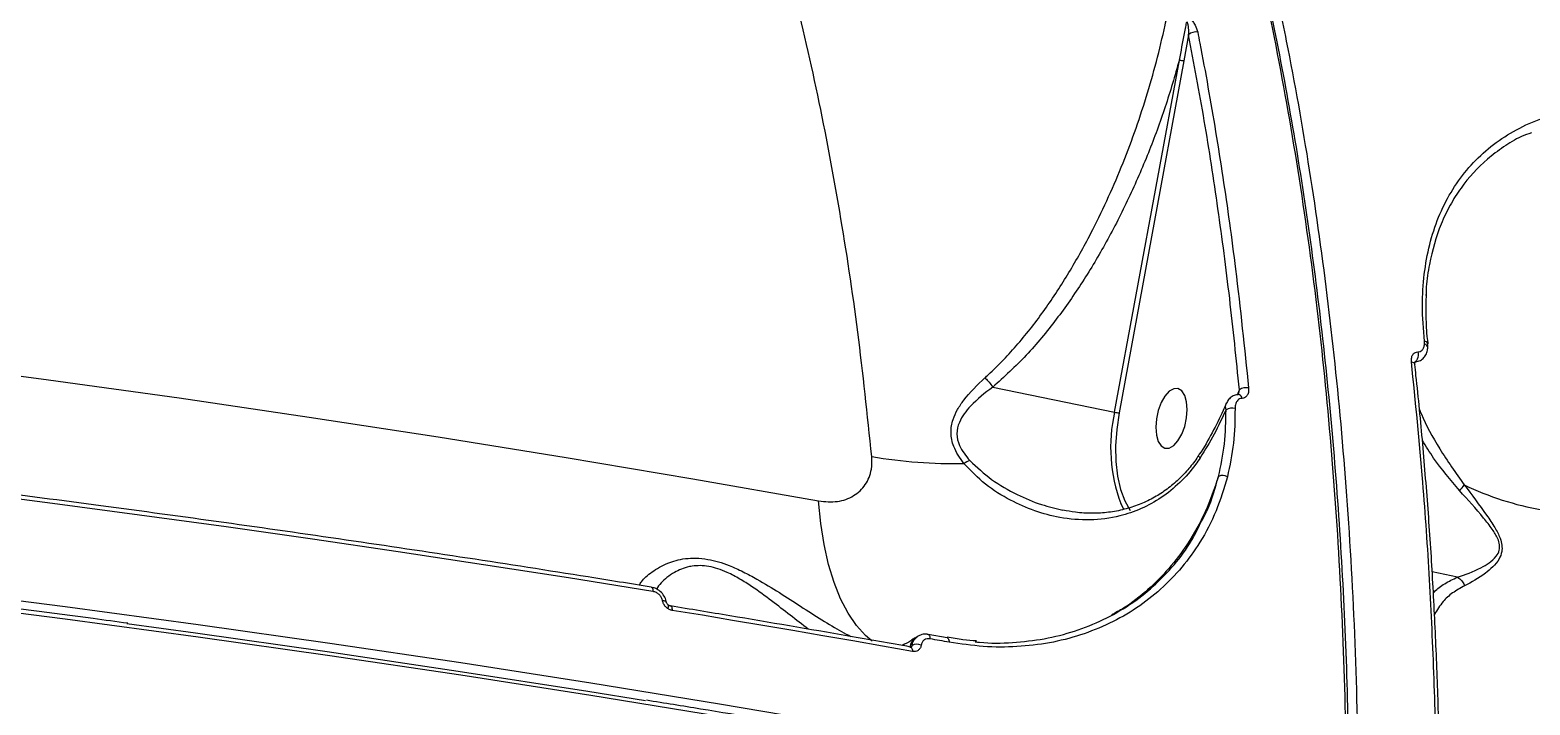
# Model space of a CAD drawing. Header units: millimetres. Extents: x -11024 to 8278, y -7837 to 5770.
# Drawn here: x 2836.5 to 3057.8, y -1234.2 to -1134.7 of the extents above; entities that cross this region are included whole.
import ezdxf

# ---------------------------------------------------------------- set-up
doc = ezdxf.new("R2010")
doc.units = ezdxf.units.MM
for name, color, linetype in [('DIKOM_ОБЪЕКТ', 7, 'Continuous'), ('DIKOM_РАЗМЕР_ЗОНА', 7, 'Continuous'), ('DIKOM_РАЗМЕР_ОБЪЕКТА', 7, 'Continuous')]:
    doc.layers.add(name, color=color, linetype=linetype)
doc.styles.add('style1', font='arial.ttf', dxfattribs={"width": 0.8})
doc.dimstyles.new('1-50', dxfattribs={"dimtxt": 300, "dimasz": 200, "dimexe": 100, "dimexo": 0, "dimgap": 100, "dimtad": 1, "dimtxsty": 'style1', "dimcen": 200, "dimclrd": 7, "dimclre": 7, "dimclrt": 7, "dimadec": 1, "dimazin": 2, "dimtfac": 1, "dimtmove": 0, "dimatfit": 2, "dimfxl": 0, "dimlwd": 25, "dimlwe": 18, "dimarcsym": 0})

# ---------------------------------------------------------------- blocks, each defined once
blk = doc.blocks.new('*D9')
at = {"layer": 'Defpoints', "color": 0, "transparency": 16777216}
for p in [(3740.68, 3707.51), (-8191.56, -3797.25), (-1076.12, -3797.25)]:
    blk.add_point(p, dxfattribs=at)
at = {"layer": 'DIKOM_РАЗМЕР_ОБЪЕКТА', "color": 7, "lineweight": 18, "transparency": 16777216}
for p, q in [((3740.68, 3707.51), (-8291.56, 3707.51)), ((-1076.12, -3797.25), (-8291.56, -3797.25))]:
    blk.add_line(p, q, dxfattribs=at)
at = {"layer": 'DIKOM_РАЗМЕР_ОБЪЕКТА', "color": 7, "lineweight": 25, "transparency": 16777216}
blk.add_line((-8191.56, 3507.51), (-8191.56, -3597.25), dxfattribs=at)
at = {"layer": 'DIKOM_РАЗМЕР_ОБЪЕКТА', "color": 7, "transparency": 16777216}
for points in [[(-8224.9, 3507.51), (-8158.23, 3507.51), (-8191.56, 3707.51)], [(-8224.9, -3597.25), (-8158.23, -3597.25), (-8191.56, -3797.25)]]:
    blk.add_solid(points, dxfattribs=at)
at = {"layer": 'DIKOM_РАЗМЕР_ОБЪЕКТА', "color": 7, "transparency": 16777216, "insert": (-8444.74, -44.87), "char_height": 300, "attachment_point": 5, "rotation": 90, "style": 'style1'}
blk.add_mtext('7500', dxfattribs=at)
blk = doc.blocks.new('*D10')
at = {"layer": 'Defpoints', "color": 0, "transparency": 16777216}
for p in [(-7791.31, -186.83), (6174.94, -1432.98), (6174.94, -5371.27)]:
    blk.add_point(p, dxfattribs=at)
at = {"layer": 'DIKOM_РАЗМЕР_ОБЪЕКТА', "color": 7, "lineweight": 18, "transparency": 16777216}
for p, q in [((-7791.31, -186.83), (-7791.31, -5471.27)), ((6174.94, -1432.98), (6174.94, -5471.27))]:
    blk.add_line(p, q, dxfattribs=at)
at = {"layer": 'DIKOM_РАЗМЕР_ОБЪЕКТА', "color": 7, "lineweight": 25, "transparency": 16777216}
blk.add_line((-7591.31, -5371.27), (5974.94, -5371.27), dxfattribs=at)
at = {"layer": 'DIKOM_РАЗМЕР_ОБЪЕКТА', "color": 7, "transparency": 16777216}
for points in [[(-7591.31, -5337.93), (-7591.31, -5404.6), (-7791.31, -5371.27)], [(5974.94, -5337.93), (5974.94, -5404.6), (6174.94, -5371.27)]]:
    blk.add_solid(points, dxfattribs=at)
at = {"layer": 'DIKOM_РАЗМЕР_ОБЪЕКТА', "color": 7, "transparency": 16777216, "insert": (-1343.68, -5118.1), "char_height": 300, "attachment_point": 5, "style": 'style1'}
blk.add_mtext('14000', dxfattribs=at)
blk = doc.blocks.new('*D11')
at = {"layer": 'Defpoints', "color": 0, "transparency": 16777216}
for p in [(3316.13, 5770.14), (-10574.15, -5797.25), (-1580.09, -5797.25)]:
    blk.add_point(p, dxfattribs=at)
at = {"layer": 'DIKOM_РАЗМЕР_ЗОНА', "color": 7, "lineweight": 18, "transparency": 16777216}
for p, q in [((3316.13, 5770.14), (-10674.15, 5770.14)), ((-1580.09, -5797.25), (-10674.15, -5797.25))]:
    blk.add_line(p, q, dxfattribs=at)
at = {"layer": 'DIKOM_РАЗМЕР_ЗОНА', "color": 7, "lineweight": 25, "transparency": 16777216}
blk.add_line((-10574.15, 5570.14), (-10574.15, -5597.25), dxfattribs=at)
at = {"layer": 'DIKOM_РАЗМЕР_ЗОНА', "color": 7, "transparency": 16777216}
for points in [[(-10607.49, 5570.14), (-10540.82, 5570.14), (-10574.15, 5770.14)], [(-10607.49, -5597.25), (-10540.82, -5597.25), (-10574.15, -5797.25)]]:
    blk.add_solid(points, dxfattribs=at)
at = {"layer": 'DIKOM_РАЗМЕР_ЗОНА', "color": 7, "transparency": 16777216, "insert": (-10827.33, -172.99), "char_height": 300, "attachment_point": 5, "rotation": 90, "style": 'style1'}
blk.add_mtext('11500', dxfattribs=at)

msp = doc.modelspace()

# ---------------------------------------------------------------- linework, layer by layer
at = {"layer": 'DIKOM_ОБЪЕКТ', "color": 7, "linetype": 'Continuous', "lineweight": 15}
for p, q in [((3007.397, -1135.367), (3006.698, -1139.204)), ((2996.461, -1191.023), (3006.028, -1139.088)), ((3006.698, -1139.204), (2997.131, -1191.139)), ((3042.184, -1180.988), (3042.175, -1180.554)), ((3042.672, -1180.909), (3042.674, -1180.961)), ((2978.509, -1187.334), (2996.461, -1191.023)), ((3014.614, -1188.465), (3014.884, -1187.72)), ((3014.786, -1188.424), (3014.846, -1188.43)), ((3047.064, -1215.344), (3043.32, -1214.575)), ((2966.268, -1225.653), (2966.596, -1225.411)), ((2967.326, -1224.163), (2967.022, -1224.386)), ((2971.791, -1224.31), (2968.958, -1223.801))]:
    msp.add_line(p, q, dxfattribs=at)
at = {"layer": 'DIKOM_ОБЪЕКТ', "color": 7, "linetype": 'Continuous', "lineweight": 15, "flags": 128}
for points in [[(2680.233, -1169.049), (2700.473, -1170.77), (2720.619, -1172.615), (2740.665, -1174.583), (2760.606, -1176.672), (2780.435, -1178.883), (2800.145, -1181.215), (2819.73, -1183.666), (2839.184, -1186.237), (2858.501, -1188.926), (2877.674, -1191.733), (2896.698, -1194.656), (2915.566, -1197.695), (2934.273, -1200.849), (2952.812, -1204.116)], [(3040.263, -1183.616), (3040.422, -1183.659), (3040.556, -1183.718), (3040.659, -1183.791), (3040.727, -1183.876), (3040.758, -1183.968), (3040.759, -1183.982)], [(3041.192, -1182.135), (3041.24, -1182.402), (3041.244, -1182.686), (3041.203, -1182.963), (3041.121, -1183.21), (3041.005, -1183.409), (3040.864, -1183.543), (3040.798, -1183.577)], [(3002.546, -1193.255), (3002.64, -1194.393), (3002.914, -1195.332), (3003.346, -1195.995), (3003.901, -1196.33), (3004.534, -1196.309), (3005.193, -1195.933), (3005.826, -1195.234), (3006.381, -1194.267), (3006.813, -1193.112), (3007.087, -1191.861), (3007.181, -1190.616), (3007.087, -1189.478), (3006.813, -1188.54), (3006.381, -1187.876), (3005.826, -1187.541), (3005.193, -1187.562), (3004.534, -1187.938), (3003.901, -1188.637), (3003.346, -1189.604), (3002.914, -1190.759), (3002.64, -1192.01), (3002.546, -1193.255)], [(2997.131, -1191.139), (2996.783, -1193.586), (2996.63, -1195.993), (2996.676, -1198.302), (2996.92, -1200.457), (2997.356, -1202.407), (2997.973, -1204.103), (2998.756, -1205.506)], [(2680.732, -1202.859), (2701.203, -1204.54), (2721.586, -1206.344), (2741.874, -1208.268), (2762.061, -1210.313), (2782.141, -1212.477), (2802.107, -1214.761), (2821.955, -1217.163), (2841.677, -1219.683), (2861.268, -1222.32), (2880.722, -1225.073), (2900.034, -1227.942), (2919.196, -1230.925), (2938.203, -1234.021), (2957.05, -1237.23), (2975.732, -1240.551), (2994.241, -1243.983), (3012.572, -1247.524), (3030.722, -1251.174)], [(2928.373, -1217.462), (2915.909, -1215.462), (2903.379, -1213.511), (2890.785, -1211.608), (2878.128, -1209.755), (2865.411, -1207.951), (2852.634, -1206.197), (2839.8, -1204.493), (2826.91, -1202.838)], [(3030.722, -1253.058), (3012.572, -1249.408), (2994.241, -1245.867), (2975.732, -1242.435), (2957.05, -1239.114), (2938.203, -1235.905), (2919.196, -1232.809), (2900.034, -1229.826), (2880.722, -1226.957), (2861.268, -1224.204), (2841.677, -1221.567), (2821.955, -1219.047), (2802.107, -1216.645), (2782.141, -1214.361), (2762.061, -1212.197), (2741.874, -1210.152), (2721.586, -1208.227), (2701.203, -1206.424), (2680.732, -1204.742)], [(2960.689, -1224.773), (2959.718, -1223.957), (2958.376, -1222.472), (2957.152, -1220.662), (2956.056, -1218.546), (2955.099, -1216.141), (2954.289, -1213.47), (2953.634, -1210.558), (2953.14, -1207.43), (2952.812, -1204.116)], [(2997.842, -1205.383), (2997.82, -1205.346), (2997.377, -1204.501)], [(2928.105, -1216.822), (2928.177, -1216.852), (2928.242, -1216.917), (2928.295, -1217.015), (2928.336, -1217.141), (2928.362, -1217.292), (2928.373, -1217.462)], [(2930.35, -1219.027), (2930.332, -1218.984), (2930.292, -1218.945), (2930.229, -1218.912), (2930.146, -1218.886), (2930.044, -1218.867), (2929.927, -1218.856), (2929.796, -1218.853)], [(2930.943, -1219.599), (2930.947, -1219.6), (2931.021, -1219.631), (2931.086, -1219.696), (2931.139, -1219.795), (2931.18, -1219.923), (2931.206, -1220.075), (2931.217, -1220.246)], [(2966.658, -1226.301), (2962.259, -1225.522), (2957.852, -1224.75), (2953.436, -1223.984), (2949.01, -1223.224), (2944.575, -1222.47), (2940.131, -1221.722), (2935.679, -1220.981), (2931.217, -1220.246)], [(2850.777, -1222.201), (2860.894, -1223.579), (2880.332, -1226.33), (2899.627, -1229.196), (2918.774, -1232.177), (2927.269, -1233.544)], [(2966.372, -1225.652), (2966.448, -1225.683), (2966.517, -1225.75), (2966.575, -1225.849), (2966.618, -1225.978), (2966.646, -1226.13), (2966.658, -1226.301)], [(2968.958, -1223.801), (2969.034, -1223.832), (2969.103, -1223.898), (2969.161, -1223.996), (2969.205, -1224.123), (2969.233, -1224.274), (2969.245, -1224.444)], [(2972.08, -1224.953), (2971.726, -1224.89), (2971.372, -1224.826), (2971.017, -1224.762), (2970.663, -1224.698), (2970.309, -1224.635), (2969.954, -1224.571), (2969.6, -1224.508), (2969.245, -1224.444)], [(2971.787, -1224.309), (2971.788, -1224.309), (2971.867, -1224.34), (2971.937, -1224.406), (2971.995, -1224.505), (2972.039, -1224.632), (2972.068, -1224.783), (2972.08, -1224.953)]]:
    msp.add_lwpolyline(points, dxfattribs=at)
at = {"layer": 'DIKOM_ОБЪЕКТ', "color": 7, "linetype": 'Continuous', "lineweight": 15}
for centre, radius, start, end in [((3008.444, -1136.46), 1.514, 78.93377, 133.76304), ((3008.029, -1129.525), 9.77, 258.18072, 262.16773), ((3042.168, -1181.089), 0.535, 19.5994, 89.1883), ((3042.061, -1181.602), 0.626, 6.14913, 78.74589), ((3015.875, -1189.177), 1.762, 78.08604, 124.24193), ((3013.777, -1192.086), 1.677, 73.84219, 121.20284), ((3014.609, -1189.067), 0.679, 6.9667, 69.59765), ((3019.802, -1196.207), 23.909, 167.47706, 200.29695), ((2998.47, -1181.418), 9.812, 258.18939, 262.15906), ((2972.992, -1125.233), 73.377, 260.31995, 270.9808), ((2976.652, -1202.219), 4.345, 110.85905, 123.60439), ((3012.418, -1201.735), 1.387, 59.78459, 116.34463), ((3044.675, -1199.803), 3.883, 313.9924, 330.15391), ((3066.71, -1163.191), 42.827, 244.15903, 260.33952), ((2930.072, -1219.579), 0.604, 320.06301, 9.21743), ((2968.198, -1225.944), 1.952, 127.07364, 171.43482), ((2967.317, -1226.859), 1.617, 66.86389, 116.48388)]:
    msp.add_arc(centre, radius, start, end, dxfattribs=at)
for points, knots in [([(3030.722, -1251.174), (3030.693, -1246.888), (3030.616, -1235.341), (3029.94, -1216.869), (3028.533, -1195.941), (3026.44, -1175.369), (3023.653, -1155.237), (3020.16, -1135.627), (3016.039, -1116.971), (3011.32, -1099.31), (3006.043, -1082.664), (3000.123, -1066.761), (2993.552, -1051.69), (2986.337, -1037.525), (2978.639, -1024.577), (2970.493, -1012.866), (2961.952, -1002.365), (2952.857, -992.962), (2944.367, -985.458), (2938.712, -981.627), (2936.451, -980.095)], [0, 0, 0, 0, 0.03376236, 0.09096148, 0.14820439, 0.20540308, 0.26426351, 0.32317162, 0.38203225, 0.43923087, 0.49647404, 0.55367268, 0.61253317, 0.67144141, 0.73030169, 0.78750056, 0.84474369, 0.90194247, 0.96080286, 1, 1, 1, 1]), ([(2960.654, -1197.566), (2960.007, -1191.41), (2958.712, -1179.094), (2956.016, -1161.333), (2952.75, -1143.995), (2948.84, -1127.207), (2944.302, -1111.031), (2939.232, -1095.825), (2933.659, -1081.619), (2927.624, -1068.418), (2921.028, -1056.007), (2913.87, -1044.466), (2906.162, -1033.856), (2898.072, -1024.407), (2889.634, -1016.126), (2880.893, -1008.99), (2871.706, -1002.894), (2862.094, -997.867), (2852.051, -994.095), (2844.7, -991.95), (2840.641, -991.418), (2840.105, -991.348)], [0, 0, 0, 0, 0.0542657, 0.1085731, 0.1628389, 0.218682, 0.2745707, 0.3304138, 0.3846826, 0.4389929, 0.4932617, 0.5491053, 0.6049945, 0.6608382, 0.7151464, 0.7694963, 0.8238045, 0.8796859, 0.9356128, 0.9914943, 1, 1, 1, 1]), ([(2998.406, -1063.222), (2999.013, -1064.59), (3001.822, -1070.912), (3006.253, -1083.159), (3011.651, -1099.913), (3016.076, -1116.475), (3019.699, -1132.541), (3022.638, -1147.953), (3025.151, -1163.833), (3027.254, -1180.335), (3028.924, -1197.45), (3030.132, -1215.165), (3030.901, -1233.214), (3031.01, -1245.504), (3031.064, -1251.645)], [0, 0, 0, 0, 0.0280434, 0.1296917, 0.2311776, 0.3323438, 0.4143182, 0.4963773, 0.578436, 0.6604105, 0.7452606, 0.8302053, 0.9151496, 1, 1, 1, 1]), ([(3019.5, -1125.392), (3020.282, -1129.007), (3022.388, -1138.745), (3025.297, -1155.226), (3028.058, -1174.946), (3030.183, -1195.489), (3031.646, -1216.803), (3032.424, -1238.834), (3032.5, -1261.097), (3031.89, -1283.51), (3030.626, -1305.99), (3028.686, -1328.902), (3026.049, -1352.186), (3022.706, -1375.765), (3018.73, -1399.123), (3014.152, -1422.183), (3009.011, -1444.879), (3003.224, -1467.581), (2996.784, -1490.208), (2989.697, -1512.678), (2982.118, -1534.496), (2974.087, -1555.604), (2965.65, -1575.957), (2956.668, -1595.889), (2947.151, -1615.309), (2937.118, -1634.135), (2926.791, -1651.955), (2916.213, -1668.73), (2905.43, -1684.446), (2894.266, -1699.36), (2882.745, -1713.383), (2870.898, -1726.445), (2859.492, -1737.755), (2848.588, -1747.474), (2838.228, -1755.773), (2827.781, -1763.214), (2817.273, -1769.764), (2806.818, -1775.355), (2796.467, -1779.965), (2787.305, -1783.292), (2781.589, -1784.846), (2779.262, -1785.478)], [0, 0, 0, 0, 0.0156521, 0.042168, 0.0687044, 0.0952202, 0.1225062, 0.1498146, 0.1771007, 0.2036165, 0.2301529, 0.2566687, 0.2839548, 0.3112631, 0.3385492, 0.365065, 0.3916012, 0.4181172, 0.4454032, 0.4727115, 0.4999976, 0.5265134, 0.5530498, 0.5795656, 0.6068517, 0.63416, 0.661446, 0.687962, 0.7144982, 0.741014, 0.7683001, 0.7956083, 0.8228943, 0.8459724, 0.8690776, 0.8921825, 0.9155066, 0.9388307, 0.9615639, 0.9843487, 1, 1, 1, 1]), ([(2977.332, -1185.954), (2977.501, -1185.801), (2979.216, -1184.25), (2982.298, -1181.02), (2986.25, -1175.936), (2989.799, -1170.469), (2993.666, -1163.517), (2997.616, -1154.946), (3001.272, -1144.646), (3003.387, -1136.637), (3004.296, -1132.111), (3004.482, -1131.183)], [0, 0, 0, 0, 0.0115184, 0.1169985, 0.2229803, 0.3292417, 0.4351022, 0.6083263, 0.782004, 0.9552826, 1, 1, 1, 1]), ([(3007.232, -1132.835), (3007.261, -1132.846), (3007.399, -1132.901), (3007.678, -1133.078), (3008.04, -1133.439), (3008.484, -1134.091), (3008.635, -1134.622), (3008.734, -1134.975)], [0, 0, 0, 0, 0.0349317, 0.1620247, 0.3362442, 0.5591522, 1, 1, 1, 1]), ([(3006.028, -1139.088), (3006.093, -1138.761), (3006.416, -1137.128), (3006.777, -1135.243), (3007.071, -1133.684), (3007.118, -1133.434)], [0, 0, 0, 0, 0.1734977, 0.8675094, 1, 1, 1, 1]), ([(3007.397, -1135.367), (3007.405, -1135.035), (3007.416, -1134.55), (3007.339, -1133.958), (3007.265, -1133.664), (3007.192, -1133.518), (3007.15, -1133.461), (3007.127, -1133.442), (3007.118, -1133.434)], [0, 0, 0, 0, 0.5065976, 0.7402725, 0.8952688, 0.9534772, 0.9811014, 1, 1, 1, 1]), ([(3008.734, -1134.975), (3008.839, -1135.512), (3009.362, -1138.198), (3010.665, -1145.248), (3012.481, -1156.309), (3014.542, -1171.047), (3015.632, -1181.584), (3016.239, -1187.453)], [0, 0, 0, 0, 0.0321672, 0.1608363, 0.4182098, 0.6759583, 1, 1, 1, 1]), ([(3014.884, -1187.72), (3014.426, -1183.209), (3013.51, -1174.186), (3011.763, -1160.97), (3009.765, -1147.98), (3008.186, -1139.571), (3007.397, -1135.367)], [0, 0, 0, 0, 0.249315, 0.4986277, 0.7493148, 1, 1, 1, 1]), ([(3006.028, -1139.088), (3005.356, -1141.404), (3004.013, -1146.035), (3001.494, -1152.834), (2998.609, -1159.496), (2995.365, -1165.848), (2991.81, -1171.83), (2987.885, -1177.436), (2983.536, -1182.756), (2980.184, -1185.808), (2978.509, -1187.334)], [0, 0, 0, 0, 0.1257437, 0.2514881, 0.3794602, 0.5074225, 0.6285598, 0.7496663, 0.8748947, 1, 1, 1, 1]), ([(3042.175, -1180.554), (3042.035, -1178.787), (3041.764, -1175.389), (3042.083, -1170.633), (3042.872, -1166.265), (3044.186, -1162.212), (3046.019, -1158.532), (3048.345, -1155.254), (3051.138, -1152.41), (3054.395, -1150.055), (3058.036, -1148.146), (3060.773, -1147.298), (3062.139, -1146.874)], [0, 0, 0, 0, 0.1070825, 0.20597251, 0.30518284, 0.40407767, 0.50333709, 0.60291639, 0.70217868, 0.80134584, 0.90083291, 1, 1, 1, 1]), ([(3057.978, -1149.816), (3057.469, -1149.994), (3055.961, -1150.521), (3053.83, -1151.888), (3050.671, -1154.221), (3048.032, -1157.123), (3045.922, -1160.473), (3044.182, -1164.113), (3043.034, -1168.177), (3042.474, -1171.804), (3042.416, -1173.38), (3042.401, -1173.793)], [0, 0, 0, 0, 0.0524017, 0.1551354, 0.257869, 0.4573164, 0.5600535, 0.6627852, 0.861307, 0.9635821, 1, 1, 1, 1]), ([(3042.733, -1180.953), (3042.7, -1180.708), (3042.513, -1179.318), (3042.434, -1176.869), (3042.413, -1174.639), (3042.506, -1173.604), (3042.506, -1173.603)], [0, 0, 0, 0, 0.0964181, 0.5468517, 0.9996109, 1, 1, 1, 1]), ([(3040.726, -1183.593), (3040.964, -1183.569), (3041.437, -1183.523), (3042.021, -1183.12), (3042.428, -1182.564), (3042.644, -1182.017), (3042.653, -1181.653), (3042.656, -1181.534)], [0, 0, 0, 0, 0.2187811, 0.4349934, 0.6508512, 0.8854747, 1, 1, 1, 1]), ([(3041.192, -1182.135), (3041.315, -1182.122), (3041.562, -1182.097), (3041.88, -1181.857), (3042.109, -1181.485), (3042.16, -1181.146), (3042.184, -1180.988)], [0, 0, 0, 0, 0.2096908, 0.4181749, 0.7298949, 1, 1, 1, 1]), ([(3042.667, -1181.694), (3042.684, -1181.553), (3042.715, -1181.296), (3042.663, -1181.032), (3042.64, -1180.913)], [0, 0, 0, 0, 0.5499719, 1, 1, 1, 1]), ([(3040.263, -1183.616), (3040.258, -1183.554), (3040.233, -1183.26), (3040.295, -1182.807), (3040.532, -1182.398), (3040.835, -1182.17), (3041.073, -1182.146), (3041.192, -1182.135)], [0, 0, 0, 0, 0.0843589, 0.4026667, 0.6518398, 0.8255235, 1, 1, 1, 1]), ([(3043.858, -1239.597), (3043.845, -1238.979), (3043.776, -1235.888), (3043.539, -1227.885), (3042.976, -1215.706), (3041.928, -1200.058), (3040.859, -1189.501), (3040.263, -1183.616)], [0, 0, 0, 0, 0.032157, 0.160792, 0.418284, 0.675776, 1, 1, 1, 1]), ([(3040.773, -1183.981), (3040.762, -1183.894), (3040.738, -1183.71), (3040.795, -1183.557), (3040.798, -1183.554), (3040.799, -1183.553)], [0, 0, 0, 0, 0.350779, 0.7497466, 1, 1, 1, 1]), ([(2974.248, -1198.6), (2973.671, -1197.779), (2972.673, -1196.358), (2972.223, -1194.041), (2972.541, -1192.193), (2973.273, -1190.612), (2974.693, -1188.487), (2976.222, -1187.019), (2977.332, -1185.954)], [0, 0, 0, 0, 0.1914531, 0.3312441, 0.4704823, 0.582372, 0.6969263, 1, 1, 1, 1]), ([(2977.332, -1185.954), (2977.362, -1185.981), (2977.576, -1186.175), (2978.009, -1186.623), (2978.329, -1187.082), (2978.501, -1187.329)], [0, 0, 0, 0, 0.06994917, 0.50058956, 1, 1, 1, 1]), ([(3044.33, -1239.917), (3044.316, -1239.077), (3044.246, -1234.65), (3043.958, -1226.747), (3043.458, -1216.235), (3042.787, -1205.879), (3041.943, -1195.676), (3041.258, -1188.38), (3040.808, -1184.527), (3040.744, -1183.983)], [0, 0, 0, 0, 0.0435382, 0.2295785, 0.4151902, 0.600161, 0.7846992, 0.9696284, 1, 1, 1, 1]), ([(2978.501, -1187.329), (2978.5, -1187.329), (2977.321, -1188.184), (2975.788, -1189.432), (2974.252, -1191.233), (2973.464, -1192.57), (2973.081, -1194.176), (2973.532, -1196.235), (2974.524, -1197.448), (2975.105, -1198.159)], [0, 0, 0, 0, 0.0003206, 0.3168678, 0.4308554, 0.5444498, 0.6783308, 0.8113818, 1, 1, 1, 1]), ([(2978.509, -1187.334), (2978.508, -1187.333), (2978.505, -1187.333), (2978.502, -1187.33), (2978.501, -1187.329), (2978.501, -1187.329)], [0, 0, 0, 0, 0.4629616, 0.8232311, 1, 1, 1, 1]), ([(3014.713, -1188.388), (3014.714, -1188.385), (3014.794, -1188.213), (3014.837, -1187.982), (3014.877, -1187.758), (3014.884, -1187.72)], [0, 0, 0, 0, 0.0116817, 0.8350244, 1, 1, 1, 1]), ([(3016.239, -1187.453), (3016.242, -1187.5), (3016.265, -1187.79), (3016.204, -1188.252), (3015.96, -1188.688), (3015.649, -1188.937), (3015.406, -1188.969), (3015.284, -1188.985)], [0, 0, 0, 0, 0.0639428, 0.3886225, 0.6456298, 0.8223252, 1, 1, 1, 1]), ([(3012.936, -1189.709), (3012.792, -1190.066), (3012.199, -1191.545), (3010.87, -1194.061), (3009.643, -1196.275), (3008.894, -1197.349), (3008.855, -1197.405)], [0, 0, 0, 0, 0.1343065, 0.5549538, 0.9767237, 1, 1, 1, 1]), ([(3012.909, -1190.652), (3012.858, -1190.335), (3012.802, -1189.981), (3012.968, -1189.754), (3012.984, -1189.73)], [0, 0, 0, 0, 0.8976237, 1, 1, 1, 1]), ([(3014.787, -1188.435), (3014.554, -1188.456), (3014.085, -1188.498), (3013.505, -1188.892), (3013.135, -1189.315), (3013.027, -1189.623), (3012.993, -1189.719)], [0, 0, 0, 0, 0.2863511, 0.5752962, 0.8681173, 1, 1, 1, 1]), ([(3015.284, -1188.985), (3015.157, -1189.002), (3014.904, -1189.036), (3014.574, -1189.3), (3014.296, -1189.764), (3014.263, -1190.222), (3014.244, -1190.476)], [0, 0, 0, 0, 0.1849788, 0.3686187, 0.6501119, 1, 1, 1, 1]), ([(3014.709, -1188.386), (3014.706, -1188.4), (3014.691, -1188.463), (3014.686, -1188.46), (3014.682, -1188.458)], [0, 0, 0, 0, 0.22497596, 1, 1, 1, 1]), ([(3014.789, -1188.425), (3014.791, -1188.425), (3014.798, -1188.424), (3014.79, -1188.423), (3014.785, -1188.422)], [0, 0, 0, 0, 0.2883437, 1, 1, 1, 1]), ([(3012.909, -1190.652), (3012.35, -1191.86), (3011.228, -1194.285), (3009.81, -1196.586), (3009.098, -1197.742)], [0, 0, 0, 0, 0.4978692, 1, 1, 1, 1]), ([(3011.803, -1200.492), (3012.144, -1198.913), (3012.83, -1195.732), (3012.882, -1192.353), (3012.909, -1190.652)], [0, 0, 0, 0, 0.4964822, 1, 1, 1, 1]), ([(3014.244, -1190.476), (3014.219, -1192.191), (3014.167, -1195.645), (3013.468, -1198.898), (3013.116, -1200.536)], [0, 0, 0, 0, 0.4964922, 1, 1, 1, 1]), ([(3041.419, -1190.548), (3041.521, -1190.801), (3042.267, -1192.661), (3044.348, -1196.509), (3046.797, -1199.974), (3048.042, -1201.735)], [0, 0, 0, 0, 0.0719413, 0.5281957, 1, 1, 1, 1]), ([(3047.372, -1202.596), (3046.015, -1200.994), (3043.935, -1198.538), (3042.409, -1196.063), (3041.877, -1195.202)], [0, 0, 0, 0, 0.651878, 1, 1, 1, 1]), ([(2952.812, -1204.116), (2953.754, -1204.201), (2955.627, -1204.369), (2958.052, -1203.473), (2959.818, -1201.817), (2960.696, -1199.721), (2960.666, -1198.2), (2960.654, -1197.566)], [0, 0, 0, 0, 0.21801907, 0.43324188, 0.64378625, 0.85143916, 1, 1, 1, 1]), ([(3009.098, -1197.742), (3008.878, -1198.069), (3007.985, -1199.397), (3006.135, -1201.487), (3003.418, -1203.693), (3000.424, -1205.328), (2996.897, -1206.536), (2992.839, -1207.052), (2988.597, -1206.704), (2984.655, -1205.649), (2980.963, -1204.012), (2977.314, -1201.779), (2975.269, -1199.658), (2974.248, -1198.6)], [0, 0, 0, 0, 0.0275955, 0.112181, 0.1968253, 0.280739, 0.3647063, 0.4782493, 0.5919087, 0.6886507, 0.7854186, 0.8928604, 1, 1, 1, 1]), ([(2975.105, -1198.159), (2976.147, -1199.127), (2978.267, -1201.096), (2981.931, -1203.159), (2985.474, -1204.68), (2987.782, -1205.208), (2988.849, -1205.451)], [0, 0, 0, 0, 0.2669557, 0.5430384, 0.7888074, 1, 1, 1, 1]), ([(3008.843, -1197.395), (3008.763, -1197.529), (3008.3, -1198.3), (3007.259, -1199.572), (3005.724, -1201.176), (3003.996, -1202.574), (3002.111, -1203.753), (3000.073, -1204.699), (2997.887, -1205.401), (2995.572, -1205.841), (2993.16, -1205.983), (2990.898, -1205.87), (2989.46, -1205.582), (2988.846, -1205.459)], [0, 0, 0, 0, 0.0187589, 0.1083125, 0.2001333, 0.2940409, 0.389417, 0.4875498, 0.5898397, 0.695946, 0.8048967, 0.9166349, 1, 1, 1, 1]), ([(3009.098, -1197.742), (3009.081, -1197.726), (3009.028, -1197.676), (3008.905, -1197.545), (3008.813, -1197.427), (3008.871, -1197.42), (3008.881, -1197.419)], [0, 0, 0, 0, 0.0948965, 0.2934849, 0.8906937, 1, 1, 1, 1]), ([(3013.116, -1200.536), (3012.606, -1202.244), (3011.588, -1205.658), (3009.253, -1210.101), (3006.476, -1213.948), (3003.338, -1217.193), (2999.767, -1219.978), (2995.79, -1222.24), (2991.478, -1223.964), (2986.892, -1225.129), (2982.085, -1225.682), (2977.13, -1225.691), (2973.761, -1225.199), (2972.08, -1224.953)], [0, 0, 0, 0, 0.1009691, 0.2019348, 0.2903377, 0.3790219, 0.4674216, 0.5561145, 0.6450901, 0.7337817, 0.8224237, 0.9113501, 1, 1, 1, 1]), ([(3011.803, -1200.492), (3011.195, -1202.262), (3009.978, -1205.801), (3007.434, -1210.305), (3004.544, -1214.142), (3001.373, -1217.291), (2998.514, -1219.583), (2996.605, -1220.607), (2995.999, -1220.932)], [0, 0, 0, 0, 0.2021012, 0.4042029, 0.575959, 0.7482503, 0.9200149, 1, 1, 1, 1]), ([(3009.166, -1207.354), (3009.513, -1206.717), (3010.674, -1204.589), (3011.338, -1202.18), (3011.803, -1200.492)], [0, 0, 0, 0, 0.299392, 1, 1, 1, 1]), ([(2928.105, -1216.822), (2925.005, -1216.32), (2916.015, -1214.866), (2901.032, -1212.534), (2883.119, -1209.858), (2865.08, -1207.283), (2847.24, -1204.852), (2834.416, -1203.182), (2827.658, -1202.328), (2826.689, -1202.205)], [0, 0, 0, 0, 0.09344298, 0.27099458, 0.44854836, 0.62609921, 0.80365121, 0.97185598, 1, 1, 1, 1]), ([(3047.076, -1215.349), (3047.077, -1215.349), (3048.193, -1215.009), (3049.752, -1214.409), (3051.73, -1213.296), (3052.692, -1212.465), (3053.248, -1211.527), (3053.31, -1210.579), (3052.961, -1209.471), (3052.118, -1208.131), (3050.191, -1205.739), (3048.56, -1203.921), (3047.372, -1202.596)], [0, 0, 0, 0, 0.0003127, 0.2742215, 0.3691407, 0.4635421, 0.5235491, 0.5648665, 0.6061829, 0.6747268, 0.7630174, 1, 1, 1, 1]), ([(3048.042, -1201.735), (3049.158, -1203.208), (3050.702, -1205.246), (3052.519, -1207.907), (3053.316, -1209.42), (3053.649, -1210.657), (3053.619, -1211.737), (3053.151, -1212.853), (3052.271, -1213.874), (3050.513, -1215.344), (3049.126, -1216.083), (3048.105, -1216.626)], [0, 0, 0, 0, 0.2311235, 0.3196825, 0.3914254, 0.4367169, 0.4822451, 0.5456978, 0.6388436, 0.73422, 1, 1, 1, 1]), ([(3059.523, -1205.41), (3060.026, -1210.89), (3061.032, -1221.856), (3061.955, -1238.813), (3062.45, -1256.086), (3062.469, -1273.908), (3061.997, -1292.25), (3061.011, -1311.084), (3059.524, -1330.108), (3057.477, -1349.822), (3054.82, -1370.194), (3051.511, -1391.167), (3047.595, -1412.324), (3043.057, -1433.597), (3037.898, -1454.91), (3032.237, -1475.771), (3026.107, -1496.118), (3019.551, -1515.901), (3012.453, -1535.469), (3004.814, -1554.74), (2996.648, -1573.64), (2988.142, -1591.735), (2979.333, -1608.984), (2970.265, -1625.362), (2960.783, -1641.154), (2950.902, -1656.275), (2940.648, -1670.655), (2930.929, -1683.1), (2921.835, -1693.797), (2913.405, -1702.968), (2904.855, -1711.548), (2896.213, -1719.416), (2890.124, -1724.645), (2886.915, -1727.046), (2886.614, -1727.271)], [0, 0, 0, 0, 0.0299496, 0.0599349, 0.0899203, 0.1198699, 0.1510474, 0.1822657, 0.2134839, 0.2446615, 0.2785606, 0.3124859, 0.346385, 0.3812742, 0.416192, 0.4510812, 0.4848682, 0.5186813, 0.5524682, 0.5872409, 0.6220422, 0.6568149, 0.6905217, 0.7242547, 0.7579615, 0.7926504, 0.8273678, 0.8620569, 0.8889811, 0.9159055, 0.9430448, 0.9701838, 0.9971966, 1, 1, 1, 1]), ([(2975.923, -1224.878), (2976.13, -1224.904), (2977.986, -1225.14), (2981.416, -1225.038), (2986.132, -1224.534), (2990.624, -1223.386), (2994.849, -1221.703), (2998.742, -1219.49), (3002.246, -1216.773), (3005.295, -1213.587), (3007.666, -1210.458), (3008.741, -1208.234), (3009.166, -1207.354)], [0, 0, 0, 0, 0.0143466, 0.1286469, 0.2425838, 0.3565371, 0.4708553, 0.5848094, 0.6983423, 0.8122355, 0.9257662, 1, 1, 1, 1]), ([(2926.36, -1216.541), (2926.456, -1216.371), (2926.81, -1215.74), (2928.155, -1214.544), (2930.296, -1213.29), (2932.635, -1212.611), (2934.721, -1212.507), (2936.866, -1212.716), (2939.265, -1213.436), (2941.692, -1214.538), (2944.197, -1215.89), (2947.051, -1217.638), (2950.24, -1219.712), (2953.312, -1221.663), (2955.813, -1223.184), (2957.131, -1223.868), (2957.588, -1224.106)], [0, 0, 0, 0, 0.0378989, 0.1407332, 0.2433362, 0.3286721, 0.3725761, 0.4164215, 0.4916415, 0.542272, 0.5930018, 0.6798393, 0.7668138, 0.8589548, 0.9510407, 1, 1, 1, 1]), ([(2951.286, -1223.028), (2950.401, -1222.346), (2948.677, -1221.02), (2945.892, -1218.844), (2943.408, -1217.013), (2941.19, -1215.594), (2939.086, -1214.472), (2936.58, -1213.627), (2934.74, -1213.622), (2933.015, -1213.933), (2931.283, -1214.682), (2929.704, -1215.935), (2929.098, -1216.803), (2928.885, -1217.107)], [0, 0, 0, 0, 0.1211478, 0.2357954, 0.3527817, 0.4168007, 0.4823442, 0.5749501, 0.6664272, 0.6829486, 0.7921436, 0.9269691, 1, 1, 1, 1]), ([(2930.34, -1219.026), (2930.337, -1218.989), (2930.308, -1218.676), (2930.04, -1218.104), (2929.484, -1217.434), (2928.799, -1216.975), (2928.307, -1216.89), (2928.1, -1216.855)], [0, 0, 0, 0, 0.0341776, 0.2860262, 0.5427649, 0.8075008, 1, 1, 1, 1]), ([(3043.499, -1217.706), (3043.555, -1217.638), (3043.989, -1217.108), (3045.119, -1216.278), (3046.414, -1215.657), (3047.064, -1215.344)], [0, 0, 0, 0, 0.0687714, 0.5322689, 1, 1, 1, 1]), ([(3048.105, -1216.626), (3047.492, -1216.964), (3046.266, -1217.641), (3044.742, -1219.033), (3044.041, -1220.186), (3043.651, -1220.826)], [0, 0, 0, 0, 0.3075195, 0.6152235, 1, 1, 1, 1]), ([(3047.064, -1215.344), (3047.066, -1215.345), (3047.069, -1215.346), (3047.073, -1215.347), (3047.075, -1215.348), (3047.076, -1215.349)], [0, 0, 0, 0, 0.3984519, 0.795093, 1, 1, 1, 1]), ([(3047.076, -1215.349), (3047.289, -1215.519), (3047.683, -1215.833), (3047.978, -1216.325), (3048.087, -1216.585), (3048.105, -1216.626)], [0, 0, 0, 0, 0.49946803, 0.92053598, 1, 1, 1, 1]), ([(2850.893, -1222.159), (2849.193, -1221.927), (2841.441, -1220.869), (2828.854, -1219.249), (2817.915, -1217.911), (2813.112, -1217.324)], [0, 0, 0, 0, 0.136106, 0.62068656, 1, 1, 1, 1]), ([(2929.796, -1218.853), (2929.754, -1218.7), (2929.672, -1218.395), (2929.377, -1217.987), (2928.986, -1217.667), (2928.631, -1217.512), (2928.423, -1217.472), (2928.373, -1217.462)], [0, 0, 0, 0, 0.2249553, 0.4495445, 0.6803703, 0.9238363, 1, 1, 1, 1]), ([(2930.535, -1219.967), (2930.427, -1219.882), (2930.194, -1219.699), (2929.919, -1219.309), (2929.837, -1219.005), (2929.796, -1218.853)], [0, 0, 0, 0, 0.29858049, 0.64902388, 1, 1, 1, 1]), ([(2930.669, -1219.479), (2930.652, -1219.469), (2930.591, -1219.432), (2930.498, -1219.335), (2930.409, -1219.204), (2930.363, -1219.092), (2930.355, -1219.042), (2930.353, -1219.026)], [0, 0, 0, 0, 0.105094, 0.3922996, 0.6350872, 0.8833261, 1, 1, 1, 1]), ([(2931.217, -1220.246), (2931.15, -1220.232), (2930.914, -1220.186), (2930.692, -1220.058), (2930.535, -1219.967)], [0, 0, 0, 0, 0.2878418, 1, 1, 1, 1]), ([(2930.943, -1219.592), (2930.906, -1219.587), (2930.825, -1219.575), (2930.702, -1219.511), (2930.634, -1219.458), (2930.621, -1219.448)], [0, 0, 0, 0, 0.3993435, 0.8792747, 1, 1, 1, 1]), ([(2966.372, -1225.652), (2963.325, -1225.114), (2954.49, -1223.552), (2942.679, -1221.535), (2933.879, -1220.083), (2930.947, -1219.6)], [0, 0, 0, 0, 0.2597913, 0.7534289, 1, 1, 1, 1]), ([(2967.041, -1224.276), (2966.835, -1224.43), (2966.198, -1224.905), (2965.538, -1225.268), (2965.122, -1225.409), (2965.077, -1225.424)], [0, 0, 0, 0, 0.299757, 0.924242, 1, 1, 1, 1]), ([(2966.462, -1225.648), (2966.462, -1225.65), (2966.46, -1225.652), (2966.415, -1225.664), (2966.373, -1225.652), (2966.371, -1225.652)], [0, 0, 0, 0, 0.5266287, 0.9832548, 1, 1, 1, 1]), ([(2966.465, -1225.648), (2966.495, -1225.622), (2966.557, -1225.568), (2966.588, -1225.474), (2966.595, -1225.419), (2966.596, -1225.411)], [0, 0, 0, 0, 0.4423649, 0.9253185, 1, 1, 1, 1]), ([(2966.596, -1225.411), (2966.603, -1225.373), (2966.653, -1225.086), (2966.84, -1224.599), (2967.179, -1224.306), (2967.34, -1224.168)], [0, 0, 0, 0, 0.0749713, 0.5615235, 1, 1, 1, 1]), ([(2967.953, -1225.372), (2967.949, -1225.395), (2967.92, -1225.567), (2967.8, -1225.864), (2967.503, -1226.165), (2967.107, -1226.335), (2966.807, -1226.312), (2966.658, -1226.301)], [0, 0, 0, 0, 0.0372972, 0.2782436, 0.5190565, 0.7595566, 1, 1, 1, 1]), ([(2968.956, -1223.813), (2968.909, -1223.801), (2968.607, -1223.724), (2968.013, -1223.776), (2967.565, -1224.035), (2967.34, -1224.166)], [0, 0, 0, 0, 0.08440816, 0.53943153, 1, 1, 1, 1]), ([(2969.245, -1224.444), (2969.096, -1224.433), (2968.796, -1224.41), (2968.402, -1224.58), (2968.105, -1224.88), (2967.985, -1225.177), (2967.956, -1225.349), (2967.953, -1225.372)], [0, 0, 0, 0, 0.2404737, 0.4810123, 0.7219077, 0.9628922, 1, 1, 1, 1]), ([(2976.085, -1224.754), (2975.428, -1224.712), (2974.007, -1224.621), (2972.568, -1224.354), (2971.795, -1224.211)], [0, 0, 0, 0, 0.46311583, 1, 1, 1, 1]), ([(3030.408, -1252.369), (3027.462, -1251.768), (3018.919, -1250.026), (3004.655, -1247.213), (2987.569, -1243.963), (2970.331, -1240.807), (2952.94, -1237.753), (2938.635, -1235.318), (2930.079, -1233.938), (2927.418, -1233.509)], [0, 0, 0, 0, 0.0880379, 0.25532471, 0.42261167, 0.58989623, 0.75718128, 0.92446346, 1, 1, 1, 1])]:
    msp.add_open_spline(points, degree=3, knots=knots, dxfattribs=at)

# ---------------------------------------------------------------- dimensions: what is measured, and where the dimension line sits
at = {"layer": 'DIKOM_РАЗМЕР_ЗОНА'}
dim = msp.add_linear_dim(base=(-10574.155, -5797.252), p1=(3316.126, 5770.14), p2=(-1580.087, -5797.252), angle=90, text='11500', dimstyle='1-50', dxfattribs=at)
dim.commit()
dim.dimension.update_dxf_attribs({"geometry": '*D11', "text_midpoint": (-10574.155, -172.992), "dimtype": 160})
at = {"layer": 'DIKOM_РАЗМЕР_ОБЪЕКТА'}
dim = msp.add_linear_dim(base=(-8191.564, -3797.252), p1=(3740.68, 3707.508), p2=(-1076.116, -3797.252), angle=90, text='7500', dimstyle='1-50', dxfattribs=at)
dim.commit()
dim.dimension.update_dxf_attribs({"geometry": '*D9', "text_midpoint": (-8191.564, -44.872), "dimtype": 160})
dim = msp.add_linear_dim(base=(6174.942, -5371.267), p1=(-7791.307, -186.829), p2=(6174.942, -1432.983), text='14000', dimstyle='1-50', dxfattribs=at)
dim.commit()
dim.dimension.update_dxf_attribs({"geometry": '*D10', "text_midpoint": (-1343.681, -5371.267), "dimtype": 160})

doc.saveas('drawing.dxf')
